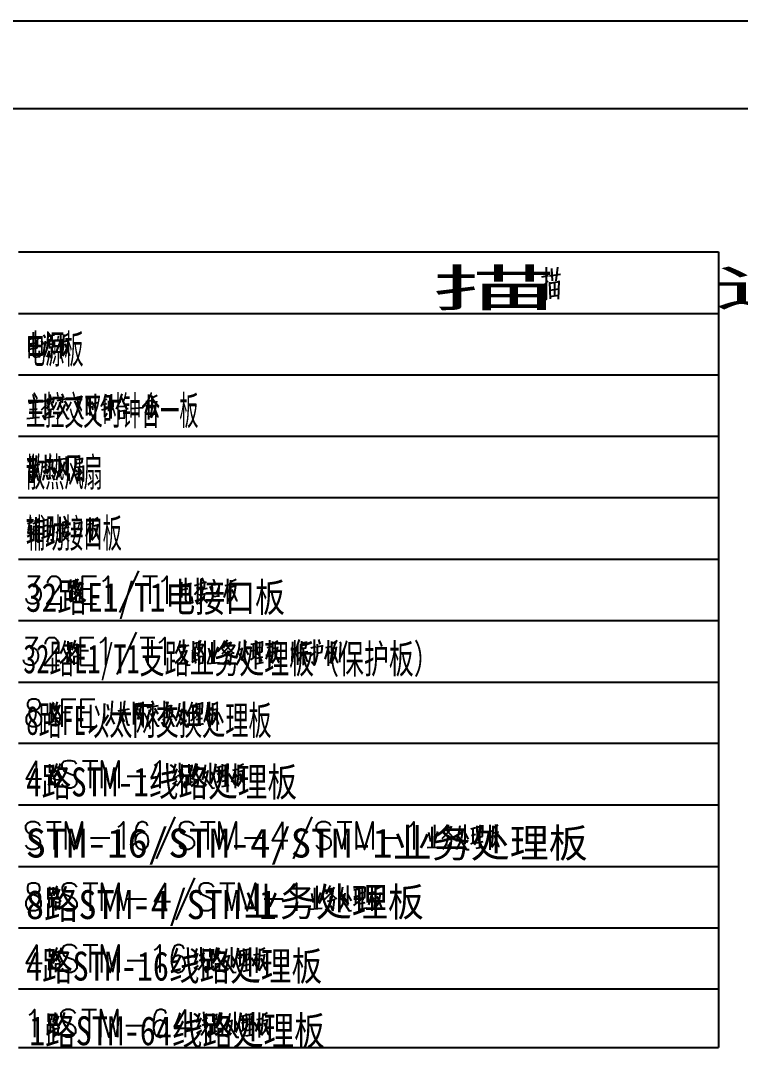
# Model space of a CAD drawing. Header units: metres. Extents: x 17 to 1264, y 17 to 859.
# Drawn here: x 661.3 to 893.6, y 521.6 to 858.8 of the extents above; entities that cross this region are included whole.
import ezdxf

# ---------------------------------------------------------------- set-up
doc = ezdxf.new("R2010")
doc.units = ezdxf.units.M
for name, color, linetype in [('LINES', 7, 'Continuous'), ('POLYLINES', 4, 'Continuous'), ('RECTS', 7, 'Continuous'), ('TEXTS', 3, 'Continuous')]:
    doc.layers.add(name, color=color, linetype=linetype)

msp = doc.modelspace()

# ---------------------------------------------------------------- linework, layer by layer
at = {"layer": 'LINES'}
for p, q in [((1179.138, 830.448), (87.762, 830.448)), ((1179.138, 830.448), (87.762, 830.448)), ((660.522, 784.224), (886.602, 784.224)), ((886.602, 784.224), (886.602, 764.352)), ((834.618, 779.328), (834.042, 774.864)), ((831.594, 776.448), (829.434, 776.016)), ((832.026, 776.448), (835.626, 777.024)), ((833.034, 774.864), (832.746, 778.896)), ((829.434, 772.848), (831.594, 774.864)), ((835.194, 774.576), (832.026, 774)), ((832.026, 774.432), (832.314, 769.104)), ((832.17, 771.84), (835.05, 772.272)), ((833.61, 774.144), (833.61, 770.112)), ((834.906, 768.96), (835.194, 774.864)), ((832.314, 769.824), (834.906, 770.256)), ((660.522, 764.352), (886.602, 764.352)), ((660.522, 764.352), (886.602, 764.352)), ((660.522, 764.352), (886.602, 764.352)), ((886.602, 764.352), (886.602, 744.48)), ((663.834, 756.864), (663.834, 751.968)), ((663.834, 756), (666.714, 756.432)), ((666.714, 756.72), (666.426, 753.12)), ((667.866, 755.568), (668.586, 754.416)), ((668.586, 757.44), (669.162, 756.432)), ((668.586, 750.816), (669.306, 755.424)), ((670.026, 757.008), (672.186, 757.44)), ((670.458, 756), (670.458, 752.976)), ((670.458, 755.424), (671.898, 755.712)), ((671.034, 756.864), (670.89, 755.568)), ((671.898, 755.856), (671.754, 753.552)), ((674.058, 755.568), (672.762, 751.968)), ((674.778, 755.856), (673.05, 755.568)), ((674.058, 758.016), (674.058, 749.808)), ((675.066, 756.864), (676.794, 757.872)), ((675.354, 755.28), (676.506, 755.568)), ((666.57, 753.12), (663.834, 752.688)), ((664.266, 754.56), (665.994, 754.848)), ((668.586, 750.816), (669.306, 754.992)), ((668.874, 750.24), (669.594, 752.4)), ((670.458, 752.256), (669.738, 750.24)), ((670.458, 754.416), (671.466, 754.56)), ((671.898, 753.552), (670.458, 753.264)), ((672.33, 751.104), (671.754, 752.256)), ((674.058, 754.704), (674.634, 753.696)), ((668.154, 751.824), (668.586, 751.104)), ((660.522, 744.48), (886.602, 744.48)), ((660.522, 744.48), (886.602, 744.48)), ((660.522, 744.48), (886.602, 744.48)), ((660.522, 744.48), (886.602, 744.48)), ((886.602, 744.48), (886.602, 704.88)), ((886.602, 744.48), (886.602, 724.752)), ((663.834, 735.408), (666.858, 735.84)), ((665.13, 738.288), (665.562, 736.56)), ((665.418, 730.512), (665.418, 735.552)), ((669.594, 736.272), (668.154, 735.84)), ((670.026, 736.848), (669.882, 734.976)), ((672.042, 736.848), (670.026, 736.272)), ((670.602, 738.144), (671.034, 736.848)), ((671.034, 735.552), (671.898, 733.68)), ((671.61, 735.408), (672.042, 736.992)), ((673.05, 736.272), (676.65, 736.992)), ((674.346, 736.128), (673.05, 733.104)), ((674.49, 738.432), (675.066, 737.136)), ((675.354, 736.128), (676.506, 734.256)), ((680.97, 737.568), (678.522, 736.992)), ((679.386, 736.704), (679.962, 735.408)), ((682.554, 737.28), (682.554, 731.376)), ((682.554, 736.704), (683.562, 736.848)), ((683.562, 737.136), (683.562, 731.376)), ((683.994, 735.12), (686.298, 735.552)), ((687.594, 734.976), (689.034, 735.264)), ((688.17, 736.416), (689.178, 736.704)), ((688.314, 735.12), (688.314, 730.8)), ((689.61, 736.128), (689.61, 732.816)), ((691.194, 735.984), (689.61, 735.552)), ((690.474, 738.288), (690.33, 730.368)), ((691.05, 733.392), (691.194, 736.272)), ((692.922, 735.408), (692.058, 733.392)), ((693.93, 738.432), (692.922, 735.408)), ((693.642, 737.424), (695.37, 733.68)), ((702.57, 735.696), (701.418, 732.096)), ((703.29, 736.128), (701.706, 735.84)), ((702.57, 738.144), (702.57, 730.08)), ((703.578, 737.136), (705.306, 738)), ((703.866, 735.552), (705.162, 735.84)), ((666.57, 733.392), (664.122, 733.248)), ((668.01, 733.248), (669.594, 734.832)), ((670.026, 733.248), (671.754, 733.536)), ((670.89, 730.8), (670.89, 733.392)), ((682.554, 734.688), (683.418, 734.832)), ((682.554, 731.952), (683.562, 732.096)), ((684.138, 734.544), (684.57, 733.248)), ((687.45, 733.248), (689.178, 733.68)), ((688.314, 730.8), (689.178, 732.096)), ((689.61, 733.104), (691.194, 733.392)), ((692.778, 734.256), (694.794, 734.4)), ((692.922, 733.248), (692.922, 730.08)), ((692.922, 732.816), (694.794, 732.96)), ((694.794, 733.248), (694.65, 730.656)), ((695.37, 733.68), (695.946, 733.68)), ((696.666, 733.68), (700.842, 733.968)), ((702.57, 734.832), (703.29, 733.824)), ((663.258, 730.368), (667.29, 730.8)), ((672.042, 731.088), (669.594, 730.656)), ((692.922, 730.512), (694.938, 730.656)), ((692.922, 730.656), (692.922, 730.512)), ((660.522, 724.752), (886.602, 724.752)), ((664.266, 718.272), (664.266, 715.248)), ((665.13, 718.416), (665.13, 715.248)), ((679.818, 718.56), (680.106, 717.696)), ((663.258, 715.104), (665.706, 715.392)), ((663.546, 716.544), (665.706, 716.832)), ((665.85, 715.392), (667.434, 715.68)), ((668.154, 714.384), (669.882, 715.536)), ((668.586, 716.256), (670.026, 716.544)), ((670.17, 716.256), (671.61, 716.688)), ((670.17, 715.104), (670.89, 713.952)), ((673.626, 717.264), (675.93, 717.552)), ((674.058, 715.968), (675.786, 712.08)), ((678.81, 717.12), (681.114, 717.552)), ((678.81, 715.824), (681.114, 716.256)), ((680.394, 714.816), (681.402, 714.96)), ((681.114, 717.696), (680.97, 716.256)), ((663.978, 714.816), (663.978, 710.352)), ((663.978, 714.384), (665.13, 714.528)), ((663.978, 713.232), (664.698, 713.376)), ((663.978, 712.224), (664.698, 712.368)), ((668.874, 712.224), (668.442, 710.352)), ((669.594, 712.368), (669.882, 710.784)), ((670.458, 712.368), (670.746, 710.784)), ((671.322, 712.224), (672.042, 710.496)), ((679.674, 712.8), (678.522, 711.792)), ((678.954, 713.808), (679.386, 713.088)), ((679.098, 714.672), (679.962, 714.816)), ((681.114, 713.232), (680.25, 712.08)), ((680.394, 714.096), (680.826, 713.376)), ((660.522, 704.88), (886.602, 704.88)), ((886.602, 704.88), (886.602, 685.008)), ((664.41, 698.4), (663.69, 694.368)), ((666.138, 698.544), (666.138, 691.056)), ((666.714, 698.112), (667.29, 697.104)), ((668.586, 698.112), (668.586, 692.064)), ((675.21, 698.832), (675.786, 697.392)), ((683.562, 698.4), (683.562, 690.336)), ((684.57, 697.392), (686.298, 698.4)), ((663.402, 696.528), (664.986, 696.96)), ((663.69, 694.368), (664.986, 694.944)), ((664.41, 695.952), (664.41, 690.48)), ((665.274, 696.528), (667.002, 696.96)), ((665.418, 695.808), (665.418, 690.768)), ((665.418, 695.52), (667.002, 695.808)), ((668.586, 697.536), (669.882, 697.824)), ((668.586, 695.664), (669.594, 695.952)), ((669.882, 697.968), (669.882, 692.64)), ((670.314, 695.52), (672.186, 695.952)), ((672.762, 693.504), (674.346, 695.232)), ((674.346, 696.528), (672.906, 696.096)), ((676.794, 695.376), (674.49, 694.8)), ((674.634, 696.816), (676.65, 697.392)), ((675.354, 694.944), (674.922, 692.496)), ((675.354, 695.52), (675.066, 696.528)), ((676.074, 697.248), (675.786, 695.232)), ((678.522, 696.96), (678.666, 692.064)), ((678.522, 696.528), (680.826, 696.816)), ((678.522, 696.528), (680.826, 696.816)), ((680.682, 693.072), (680.97, 697.104)), ((683.562, 695.952), (682.266, 692.352)), ((684.282, 696.384), (682.554, 696.096)), ((683.562, 695.232), (684.138, 694.08)), ((684.858, 695.808), (686.01, 696.096)), ((663.402, 692.352), (665.13, 693.36)), ((665.706, 694.224), (666.714, 694.368)), ((665.706, 693.072), (666.714, 693.36)), ((668.01, 691.776), (670.458, 692.784)), ((668.586, 693.936), (669.594, 694.224)), ((674.202, 693.36), (676.938, 693.936)), ((675.642, 692.064), (674.922, 692.496)), ((676.074, 693.648), (675.642, 691.92)), ((675.642, 692.064), (676.794, 690.768)), ((678.666, 692.784), (680.826, 693.072)), ((660.522, 685.008), (886.602, 685.008)), ((886.602, 685.008), (886.602, 665.136)), ((699.258, 681.264), (693.21, 667.728)), ((677.37, 678.384), (677.37, 675.504)), ((677.37, 677.664), (678.378, 677.952)), ((678.378, 678.24), (678.234, 676.368)), ((679.674, 678.672), (678.666, 675.504)), ((700.698, 679.536), (705.45, 679.536)), ((703.002, 679.536), (703.002, 670.608)), ((719.706, 678.96), (720.282, 677.664)), ((728.058, 678.672), (728.058, 670.608)), ((729.066, 677.664), (730.794, 678.528)), ((677.226, 671.76), (677.226, 674.784)), ((678.378, 676.368), (677.37, 676.224)), ((677.802, 676.368), (677.802, 672.192)), ((677.802, 674.496), (678.666, 674.64)), ((679.674, 675.504), (678.378, 673.488)), ((679.242, 677.088), (680.394, 677.376)), ((680.538, 677.664), (679.674, 675.504)), ((681.258, 675.36), (683.994, 675.36)), ((713.226, 677.52), (713.226, 672.624)), ((713.226, 676.656), (715.962, 677.088)), ((713.658, 675.216), (715.386, 675.504)), ((716.106, 677.376), (715.674, 673.776)), ((718.842, 676.8), (717.402, 676.368)), ((717.402, 673.632), (718.842, 675.36)), ((719.13, 677.088), (721.29, 677.664)), ((721.434, 675.504), (719.13, 675.072)), ((719.85, 675.648), (719.562, 676.8)), ((719.994, 675.216), (719.562, 672.624)), ((720.57, 677.376), (720.426, 675.36)), ((723.018, 677.232), (723.162, 672.336)), ((723.018, 676.656), (725.466, 676.944)), ((723.018, 676.656), (725.466, 676.944)), ((725.178, 673.2), (725.466, 677.376)), ((728.058, 676.224), (726.906, 672.624)), ((728.778, 676.656), (727.194, 676.368)), ((728.058, 675.36), (728.778, 674.352)), ((729.354, 676.08), (730.65, 676.368)), ((676.938, 671.616), (678.666, 672.624)), ((679.098, 673.632), (679.098, 670.752)), ((679.098, 673.344), (680.394, 673.488)), ((680.394, 671.328), (679.098, 671.184)), ((680.394, 673.632), (680.25, 671.328)), ((715.818, 673.776), (713.226, 673.488)), ((718.842, 673.488), (721.578, 674.064)), ((720.138, 672.192), (719.562, 672.624)), ((720.138, 672.192), (721.434, 670.896)), ((720.57, 673.92), (720.282, 672.192)), ((723.162, 672.912), (725.466, 673.2)), ((681.258, 670.608), (685.722, 670.608)), ((660.522, 665.136), (886.602, 665.136)), ((660.522, 665.136), (886.602, 665.136)), ((886.602, 665.136), (886.602, 645.264)), ((698.538, 661.392), (692.346, 647.712)), ((676.506, 658.512), (676.506, 655.632)), ((676.506, 657.792), (677.514, 657.936)), ((677.658, 658.224), (677.514, 656.496)), ((678.81, 658.8), (677.802, 655.632)), ((679.674, 657.648), (678.954, 655.632)), ((699.834, 659.664), (704.586, 659.664)), ((702.282, 659.664), (702.282, 650.736)), ((713.946, 655.2), (713.946, 659.088)), ((716.97, 658.512), (716.97, 655.632)), ((716.97, 657.792), (718.122, 657.936)), ((718.122, 658.224), (717.978, 656.496)), ((719.274, 658.8), (718.41, 655.632)), ((720.282, 657.648), (719.418, 655.632)), ((723.018, 658.224), (723.018, 651.456)), ((723.738, 651.6), (723.882, 658.8)), ((727.626, 657.792), (729.21, 658.08)), ((733.53, 658.944), (733.53, 652.464)), ((735.546, 657.504), (737.13, 657.792)), ((736.41, 653.04), (736.41, 657.648)), ((737.418, 658.512), (737.562, 654.048)), ((737.418, 657.936), (739.146, 658.224)), ((738.426, 658.08), (738.426, 651.6)), ((739.29, 658.512), (739.146, 655.056)), ((741.594, 658.8), (741.594, 650.592)), ((742.602, 657.648), (744.33, 658.656)), ((751.242, 659.088), (749.802, 654.768)), ((751.962, 658.512), (751.962, 655.776)), ((751.962, 657.936), (753.402, 658.224)), ((753.402, 658.368), (753.258, 656.352)), ((757.434, 659.088), (757.866, 657.504)), ((760.602, 658.8), (760.602, 650.592)), ((761.61, 657.648), (763.338, 658.656)), ((676.362, 651.888), (676.362, 654.912)), ((677.658, 656.496), (676.506, 656.352)), ((677.082, 656.352), (677.082, 652.32)), ((677.082, 654.624), (677.802, 654.768)), ((678.954, 655.632), (677.514, 653.616)), ((678.378, 657.216), (679.53, 657.504)), ((680.538, 655.488), (683.13, 655.488)), ((711.93, 656.496), (715.674, 657.216)), ((712.794, 654.912), (714.81, 655.344)), ((714.954, 655.632), (713.802, 652.896)), ((716.826, 651.888), (716.826, 654.912)), ((718.122, 656.496), (716.97, 656.352)), ((717.546, 656.352), (717.546, 652.32)), ((717.546, 654.624), (718.41, 654.768)), ((719.418, 655.632), (718.122, 653.616)), ((718.842, 657.216), (719.994, 657.504)), ((721.866, 656.352), (722.586, 653.472)), ((723.882, 653.472), (725.034, 656.64)), ((727.05, 653.904), (729.21, 654.336)), ((731.658, 655.776), (732.666, 656.064)), ((733.818, 655.92), (734.682, 654.048)), ((735.834, 655.344), (736.986, 655.632)), ((737.562, 654.768), (739.29, 655.056)), ((737.706, 656.496), (738.858, 656.64)), ((741.594, 656.352), (740.442, 652.752)), ((742.314, 656.64), (740.73, 656.352)), ((741.594, 655.488), (742.17, 654.48)), ((742.89, 656.208), (744.042, 656.352)), ((750.666, 657.36), (750.666, 650.88)), ((750.954, 652.032), (752.394, 654.768)), ((753.978, 655.056), (751.098, 654.624)), ((751.962, 656.208), (753.402, 656.352)), ((752.538, 656.208), (752.538, 650.736)), ((754.842, 653.616), (756.57, 655.2)), ((756.57, 656.64), (754.986, 656.208)), ((757.002, 657.504), (757.002, 653.76)), ((758.586, 656.928), (757.002, 656.64)), ((757.002, 654.624), (758.586, 654.912)), ((758.586, 657.216), (758.442, 654.912)), ((760.602, 656.352), (759.45, 652.752)), ((761.322, 656.64), (759.738, 656.352)), ((760.602, 655.488), (761.322, 654.48)), ((761.898, 656.208), (763.194, 656.352)), ((676.074, 651.744), (677.802, 652.752)), ((678.378, 653.76), (678.378, 650.88)), ((678.378, 653.472), (679.53, 653.616)), ((679.674, 651.456), (678.378, 651.312)), ((679.674, 653.76), (679.53, 651.456)), ((716.538, 651.744), (718.41, 652.752)), ((718.842, 653.76), (718.842, 650.88)), ((718.842, 653.472), (719.994, 653.616)), ((720.138, 651.456), (718.842, 651.312)), ((720.138, 653.76), (719.994, 651.456)), ((721.434, 651.312), (725.466, 651.6)), ((731.946, 652.608), (730.794, 650.736)), ((735.546, 652.464), (737.418, 653.76)), ((737.274, 651.168), (739.722, 651.744)), ((737.418, 653.04), (739.434, 653.472)), ((680.538, 650.736), (684.858, 650.736)), ((660.522, 645.264), (886.602, 645.264)), ((886.602, 645.264), (886.602, 625.536)), ((670.746, 638.64), (670.746, 635.76)), ((670.746, 637.92), (671.754, 638.208)), ((671.898, 638.496), (671.754, 636.624)), ((673.05, 638.928), (672.042, 635.76)), ((672.618, 637.344), (673.77, 637.632)), ((673.914, 637.92), (673.05, 635.76)), ((688.17, 638.352), (688.17, 632.448)), ((689.178, 638.208), (689.61, 636.192)), ((694.794, 639.216), (694.506, 636.192)), ((697.674, 638.928), (697.674, 631.584)), ((697.674, 638.208), (700.698, 638.64)), ((698.97, 637.344), (697.962, 633.456)), ((700.122, 637.632), (698.97, 633.168)), ((702.138, 637.056), (705.738, 637.776)), ((703.578, 639.216), (704.154, 637.92)), ((708.762, 638.928), (708.042, 635.76)), ((708.474, 637.488), (709.914, 637.776)), ((709.914, 637.92), (709.338, 636.048)), ((714.09, 639.072), (714.09, 632.736)), ((716.25, 637.632), (717.69, 637.92)), ((716.97, 633.168), (716.97, 637.776)), ((717.978, 638.64), (718.122, 634.176)), ((718.122, 638.208), (719.706, 638.496)), ((718.986, 638.208), (718.986, 631.728)), ((719.85, 638.784), (719.706, 635.184)), ((722.154, 638.928), (722.154, 630.864)), ((723.162, 637.92), (724.89, 638.784)), ((670.602, 632.016), (670.602, 635.04)), ((671.898, 636.624), (670.746, 636.48)), ((671.178, 636.624), (671.178, 632.448)), ((671.178, 634.752), (672.042, 634.896)), ((673.05, 635.76), (671.754, 633.744)), ((672.474, 634.032), (672.474, 631.008)), ((673.914, 634.032), (673.77, 631.584)), ((674.634, 635.616), (677.37, 635.616)), ((680.826, 635.616), (683.562, 635.616)), ((688.026, 632.16), (689.61, 634.752)), ((692.778, 636.048), (696.378, 636.624)), ((694.794, 632.448), (694.074, 634.032)), ((694.65, 636.336), (695.802, 631.44)), ((698.25, 636.768), (699.114, 634.464)), ((699.402, 636.768), (700.266, 633.888)), ((703.434, 636.912), (702.138, 633.888)), ((704.442, 636.912), (705.594, 635.04)), ((706.602, 636.624), (708.042, 636.912)), ((708.042, 635.472), (706.602, 633.744)), ((710.778, 634.176), (707.898, 633.744)), ((710.202, 636.192), (708.474, 635.904)), ((708.474, 636.048), (708.474, 633.888)), ((710.202, 636.48), (710.058, 634.176)), ((712.218, 635.904), (713.226, 636.192)), ((714.378, 636.048), (715.242, 634.176)), ((716.25, 632.736), (717.978, 634.032)), ((716.394, 635.472), (717.546, 635.76)), ((718.122, 634.896), (719.85, 635.184)), ((718.41, 636.624), (719.418, 636.912)), ((722.154, 636.48), (721.002, 632.88)), ((722.874, 636.912), (721.29, 636.624)), ((722.154, 635.616), (722.874, 634.608)), ((723.45, 636.336), (724.746, 636.624)), ((670.314, 631.872), (672.042, 632.88)), ((672.474, 633.6), (673.77, 633.744)), ((673.914, 631.584), (672.474, 631.44)), ((680.826, 630.864), (685.146, 630.864)), ((695.802, 631.44), (696.378, 631.44)), ((712.506, 632.736), (711.498, 630.864)), ((717.834, 631.296), (720.282, 631.872)), ((717.978, 633.168), (719.994, 633.6)), ((660.522, 625.536), (886.602, 625.536)), ((660.522, 625.536), (886.602, 625.536)), ((886.602, 625.536), (886.602, 605.664)), ((666.282, 619.92), (666.282, 610.992)), ((670.602, 618.768), (670.602, 616.032)), ((670.602, 618.192), (671.61, 618.336)), ((671.754, 618.624), (671.61, 616.752)), ((672.906, 619.056), (671.898, 615.888)), ((672.474, 617.616), (673.626, 617.904)), ((673.77, 618.048), (672.906, 615.888)), ((681.258, 619.92), (686.154, 619.92)), ((683.706, 619.92), (683.706, 610.992)), ((711.21, 618.912), (710.346, 616.032)), ((711.642, 617.328), (710.49, 614.16)), ((712.074, 616.464), (713.658, 617.328)), ((713.226, 618.768), (713.658, 618.192)), ((715.53, 618.768), (715.53, 616.032)), ((715.53, 618.192), (716.538, 618.336)), ((716.538, 618.624), (716.394, 616.752)), ((717.834, 619.056), (716.826, 615.888)), ((717.402, 617.616), (718.554, 617.904)), ((718.698, 618.048), (717.834, 615.888)), ((722.442, 619.2), (722.442, 612.864)), ((724.602, 617.76), (726.042, 618.192)), ((725.322, 613.44), (725.322, 617.904)), ((726.33, 618.768), (726.474, 614.448)), ((726.474, 618.336), (728.058, 618.624)), ((727.338, 618.336), (727.338, 611.856)), ((728.202, 618.912), (728.058, 615.312)), ((730.506, 619.056), (730.506, 610.992)), ((731.514, 618.048), (733.242, 618.912)), ((670.458, 612.144), (670.458, 615.312)), ((671.754, 616.752), (670.602, 616.608)), ((671.034, 616.752), (671.034, 612.576)), ((671.034, 614.88), (671.898, 615.024)), ((672.906, 616.032), (671.61, 613.872)), ((672.33, 614.16), (672.33, 611.136)), ((672.33, 613.728), (673.626, 613.872)), ((673.77, 614.16), (673.482, 611.856)), ((695.658, 614.88), (701.706, 614.88)), ((710.202, 616.032), (711.354, 616.608)), ((711.786, 614.736), (710.346, 614.016)), ((711.93, 615.024), (713.802, 615.744)), ((715.386, 612.144), (715.386, 615.312)), ((716.538, 616.752), (715.53, 616.608)), ((715.962, 616.752), (715.962, 612.576)), ((715.962, 614.88), (716.826, 615.024)), ((717.834, 616.032), (716.538, 613.872)), ((717.258, 614.16), (717.258, 611.136)), ((717.258, 613.728), (718.554, 613.872)), ((718.554, 614.16), (718.41, 611.856)), ((720.57, 616.032), (721.722, 616.32)), ((722.73, 616.32), (723.594, 614.448)), ((724.602, 612.864), (726.33, 614.16)), ((724.746, 615.6), (725.898, 616.032)), ((726.33, 613.296), (728.346, 613.728)), ((726.474, 615.024), (728.202, 615.312)), ((726.762, 616.752), (727.77, 617.04)), ((730.506, 616.608), (729.354, 613.008)), ((731.226, 617.04), (729.642, 616.752)), ((730.506, 615.744), (731.226, 614.736)), ((731.802, 616.464), (733.098, 616.752)), ((670.17, 612), (671.898, 613.152)), ((673.77, 611.856), (672.33, 611.568)), ((710.346, 612.288), (711.786, 613.44)), ((715.098, 612), (716.826, 613.152)), ((718.554, 611.856), (717.258, 611.568)), ((720.858, 612.864), (719.85, 610.992)), ((726.186, 611.568), (728.634, 612)), ((660.522, 605.664), (886.602, 605.664)), ((886.602, 605.664), (886.602, 585.792)), ((711.066, 601.776), (705.018, 588.24)), ((755.274, 601.776), (749.226, 588.24)), ((669.594, 600.192), (674.346, 600.192)), ((672.042, 600.192), (672.042, 591.264)), ((719.274, 600.192), (724.026, 600.192)), ((721.722, 600.192), (721.722, 591.264)), ((745.77, 600.192), (745.77, 591.264)), ((763.482, 600.192), (768.234, 600.192)), ((765.93, 600.192), (765.93, 591.264)), ((793.002, 596.88), (793.578, 593.856)), ((794.01, 598.608), (794.01, 591.984)), ((794.874, 591.984), (795.018, 599.184)), ((795.018, 593.856), (796.026, 597.024)), ((798.618, 598.32), (800.202, 598.608)), ((804.666, 599.328), (804.666, 592.992)), ((806.682, 597.888), (808.266, 598.32)), ((807.402, 593.568), (807.402, 598.032)), ((808.554, 598.896), (808.698, 594.576)), ((808.554, 598.464), (810.282, 598.752)), ((808.842, 597.024), (809.994, 597.168)), ((809.418, 598.608), (809.418, 591.984)), ((810.426, 599.04), (810.282, 595.44)), ((813.45, 597.168), (811.722, 596.88)), ((812.73, 599.184), (812.73, 591.12)), ((813.738, 598.176), (815.466, 599.184)), ((814.026, 596.592), (815.178, 596.88)), ((683.85, 595.008), (690.042, 595.008)), ((733.53, 595.008), (739.722, 595.008)), ((777.738, 595.008), (783.93, 595.008)), ((798.186, 594.432), (800.202, 594.72)), ((802.65, 596.304), (803.802, 596.448)), ((804.81, 596.448), (805.818, 594.576)), ((806.682, 592.992), (808.554, 594.288)), ((806.826, 595.728), (808.122, 596.16)), ((808.554, 593.424), (810.57, 593.856)), ((808.698, 595.152), (810.426, 595.44)), ((812.73, 596.736), (811.434, 593.136)), ((812.73, 596.016), (813.306, 594.864)), ((792.57, 591.84), (796.458, 591.984)), ((802.938, 593.136), (801.93, 591.264)), ((808.41, 591.696), (810.858, 592.128)), ((660.522, 585.792), (886.602, 585.792)), ((660.522, 585.792), (886.602, 585.792)), ((886.602, 585.792), (886.602, 565.92)), ((681.402, 580.32), (686.154, 580.32)), ((683.706, 580.32), (683.706, 571.392)), ((707.898, 580.32), (707.898, 571.392)), ((717.402, 582.048), (711.354, 568.512)), ((725.61, 580.32), (730.362, 580.32)), ((727.914, 580.32), (727.914, 571.392)), ((670.602, 579.168), (670.602, 576.288)), ((670.602, 578.448), (671.61, 578.736)), ((671.754, 577.152), (670.602, 577.008)), ((671.178, 577.152), (671.178, 572.976)), ((671.754, 579.024), (671.61, 577.152)), ((672.906, 579.456), (671.898, 576.288)), ((672.474, 577.872), (673.626, 578.16)), ((673.77, 578.448), (673.05, 576.288)), ((755.13, 577.152), (755.706, 574.128)), ((756.138, 578.88), (756.138, 572.112)), ((757.002, 572.256), (757.002, 579.456)), ((757.002, 574.128), (758.154, 577.296)), ((760.746, 578.448), (762.33, 578.736)), ((764.778, 576.432), (765.93, 576.72)), ((766.794, 579.6), (766.794, 573.12)), ((768.81, 578.16), (770.25, 578.448)), ((769.53, 573.696), (769.53, 578.304)), ((770.538, 579.168), (770.826, 574.704)), ((770.682, 578.736), (772.41, 579.024)), ((770.97, 577.152), (772.122, 577.44)), ((771.546, 578.736), (771.546, 572.256)), ((772.41, 579.168), (772.266, 575.712)), ((774.714, 577.008), (773.562, 573.408)), ((775.578, 577.44), (773.85, 577.152)), ((774.714, 579.456), (774.714, 571.392)), ((775.866, 578.448), (777.594, 579.312)), ((776.154, 576.864), (777.306, 577.152)), ((670.17, 572.4), (671.898, 573.408)), ((670.458, 572.544), (670.458, 575.568)), ((671.178, 575.28), (671.898, 575.424)), ((673.05, 576.288), (671.61, 574.272)), ((672.474, 574.56), (672.474, 571.536)), ((672.474, 574.128), (673.626, 574.272)), ((673.77, 574.56), (673.626, 572.112)), ((695.658, 575.28), (701.85, 575.28)), ((739.866, 575.28), (746.058, 575.28)), ((760.314, 574.56), (762.33, 574.992)), ((765.066, 573.264), (764.058, 571.392)), ((766.938, 576.576), (767.946, 574.704)), ((768.81, 573.12), (770.538, 574.56)), ((768.954, 576), (770.25, 576.288)), ((770.538, 573.696), (772.554, 574.128)), ((770.826, 575.424), (772.554, 575.712)), ((774.714, 576.144), (775.434, 575.136)), ((673.77, 572.112), (672.474, 571.968)), ((754.554, 571.968), (758.586, 572.256)), ((770.394, 571.824), (772.986, 572.4)), ((660.522, 565.92), (886.602, 565.92)), ((886.602, 565.92), (886.602, 546.192)), ((666.426, 560.448), (666.426, 551.52)), ((681.402, 560.448), (686.154, 560.448)), ((683.706, 560.448), (683.706, 551.52)), ((670.602, 559.296), (670.602, 556.416)), ((670.602, 558.576), (671.61, 558.72)), ((671.754, 557.28), (670.602, 557.136)), ((671.178, 557.136), (671.178, 553.104)), ((671.754, 559.008), (671.61, 557.28)), ((673.05, 556.416), (671.61, 554.4)), ((672.906, 559.584), (671.898, 556.416)), ((672.474, 558), (673.626, 558.288)), ((673.77, 558.576), (673.05, 556.416)), ((717.114, 556.416), (718.122, 556.992)), ((718.122, 559.296), (717.258, 556.56)), ((718.41, 557.712), (717.402, 554.544)), ((718.842, 556.992), (720.57, 557.856)), ((719.994, 559.296), (720.57, 558.576)), ((722.298, 559.296), (722.298, 556.416)), ((722.298, 558.576), (723.306, 558.72)), ((723.45, 557.28), (722.298, 557.136)), ((722.874, 557.136), (722.874, 553.104)), ((723.45, 559.008), (723.306, 557.28)), ((724.746, 556.416), (723.306, 554.4)), ((724.602, 559.584), (723.738, 556.416)), ((724.17, 558), (725.322, 558.288)), ((725.466, 558.576), (724.746, 556.416)), ((727.338, 556.56), (728.49, 556.848)), ((729.354, 559.728), (729.354, 553.248)), ((729.498, 556.704), (730.506, 554.832)), ((731.37, 558.288), (732.954, 558.576)), ((731.514, 556.128), (732.81, 556.416)), ((732.09, 553.824), (732.09, 558.432)), ((733.242, 559.296), (733.386, 554.832)), ((733.242, 558.72), (734.97, 559.008)), ((733.53, 557.28), (734.682, 557.424)), ((734.106, 558.864), (734.106, 552.384)), ((735.114, 559.296), (734.97, 555.84)), ((737.418, 557.136), (736.122, 553.536)), ((738.138, 557.424), (736.41, 557.136)), ((737.418, 559.584), (737.418, 551.376)), ((738.426, 558.576), (740.154, 559.44)), ((738.714, 556.992), (739.866, 557.136)), ((670.17, 552.528), (671.898, 553.536)), ((670.458, 552.672), (670.458, 555.696)), ((671.178, 555.408), (671.898, 555.552)), ((672.474, 554.544), (672.474, 551.664)), ((672.474, 554.256), (673.626, 554.4)), ((673.77, 554.544), (673.626, 552.24)), ((695.658, 555.408), (701.85, 555.408)), ((718.554, 555.12), (717.258, 554.544)), ((717.258, 552.816), (718.698, 553.824)), ((718.842, 555.408), (720.714, 556.272)), ((721.866, 552.528), (723.738, 553.536)), ((722.154, 552.672), (722.154, 555.696)), ((722.874, 555.408), (723.738, 555.552)), ((724.17, 554.544), (724.17, 551.664)), ((724.17, 554.256), (725.322, 554.4)), ((725.466, 554.544), (725.322, 552.24)), ((727.626, 553.392), (726.618, 551.52)), ((731.37, 553.248), (733.242, 554.544)), ((733.242, 553.824), (735.258, 554.256)), ((733.386, 555.552), (735.114, 555.84)), ((737.418, 556.272), (737.994, 555.264)), ((673.77, 552.24), (672.474, 552.096)), ((725.466, 552.24), (724.17, 552.096)), ((733.098, 551.952), (735.546, 552.528)), ((660.522, 546.192), (886.602, 546.192)), ((886.602, 546.192), (886.602, 527.328)), ((680.97, 539.568), (685.722, 539.568)), ((683.418, 539.568), (683.418, 530.64)), ((714.378, 539.568), (714.378, 530.64)), ((670.17, 538.272), (670.17, 535.536)), ((670.17, 537.696), (671.322, 537.84)), ((671.322, 536.4), (670.17, 536.256)), ((670.746, 536.256), (670.746, 532.224)), ((671.322, 538.128), (671.178, 536.4)), ((672.474, 538.56), (671.61, 535.392)), ((672.042, 537.12), (673.338, 537.408)), ((673.482, 537.552), (672.618, 535.392)), ((718.986, 538.416), (718.122, 535.68)), ((719.418, 536.832), (718.266, 533.664)), ((719.85, 535.968), (721.578, 536.976)), ((721.002, 538.272), (721.578, 537.696)), ((723.306, 538.272), (723.306, 535.536)), ((723.306, 537.696), (724.314, 537.84)), ((724.458, 536.4), (723.306, 536.256)), ((723.882, 536.256), (723.882, 532.224)), ((724.458, 538.128), (724.314, 536.4)), ((725.61, 538.56), (724.602, 535.392)), ((725.178, 537.12), (726.33, 537.408)), ((726.474, 537.552), (725.61, 535.392)), ((730.362, 538.848), (730.362, 532.368)), ((732.378, 537.264), (733.818, 537.696)), ((733.098, 532.944), (733.098, 537.552)), ((734.106, 538.272), (734.25, 533.952)), ((734.25, 537.84), (735.978, 538.128)), ((734.538, 536.4), (735.69, 536.544)), ((735.114, 537.984), (735.114, 531.504)), ((735.978, 538.416), (735.834, 534.816)), ((738.282, 536.256), (737.13, 532.512)), ((739.002, 536.544), (737.418, 536.256)), ((738.282, 538.56), (738.282, 530.496)), ((739.434, 537.552), (741.018, 538.56)), ((739.722, 535.968), (740.874, 536.256)), ((670.026, 531.648), (670.026, 534.816)), ((670.746, 534.384), (671.61, 534.672)), ((672.618, 535.536), (671.322, 533.52)), ((672.042, 533.664), (672.042, 530.64)), ((672.042, 533.232), (673.338, 533.52)), ((673.338, 533.664), (673.194, 531.36)), ((695.226, 534.384), (701.418, 534.384)), ((717.978, 535.536), (719.13, 536.112)), ((719.562, 534.24), (718.122, 533.52)), ((718.122, 531.936), (719.706, 532.944)), ((719.85, 534.528), (721.722, 535.392)), ((723.162, 531.648), (723.162, 534.816)), ((723.882, 534.384), (724.602, 534.672)), ((725.61, 535.536), (724.314, 533.52)), ((725.034, 533.664), (725.034, 530.64)), ((725.034, 533.232), (726.33, 533.52)), ((726.474, 533.664), (726.33, 531.36)), ((728.346, 535.68), (729.498, 535.968)), ((730.506, 535.824), (731.514, 533.952)), ((732.378, 532.368), (734.106, 533.664)), ((732.522, 535.104), (733.818, 535.536)), ((734.106, 532.8), (736.122, 533.232)), ((734.25, 534.672), (736.122, 534.816)), ((738.282, 535.392), (739.002, 534.384)), ((669.738, 531.504), (671.61, 532.656)), ((673.338, 531.36), (672.042, 531.216)), ((722.874, 531.504), (724.602, 532.656)), ((726.474, 531.36), (725.034, 531.216)), ((728.634, 532.512), (727.626, 530.64)), ((733.962, 531.072), (736.41, 531.504)), ((660.522, 527.328), (886.602, 527.328))]:
    msp.add_line(p, q, dxfattribs=at)
at = {"layer": 'POLYLINES'}
for points in [[(831.018, 779.328), (831.018, 768.816), (830.01, 770.256)], [(665.274, 758.304), (665.274, 751.104), (665.274, 750.816), (665.418, 750.528), (665.85, 750.24), (667.434, 750.384), (667.29, 752.256)], [(670.026, 757.872), (669.882, 754.704), (669.594, 752.4)], [(675.066, 757.584), (674.922, 753.552), (674.49, 750.672)], [(676.65, 755.856), (676.074, 752.976), (675.642, 751.968), (674.778, 750.528)], [(671.178, 753.264), (671.178, 749.952), (670.602, 750.816)], [(675.498, 754.56), (676.938, 750.96), (677.226, 750.96)], [(669.162, 738.432), (669.162, 730.08), (668.442, 731.376)], [(669.738, 733.536), (670.458, 734.976), (670.602, 735.552)], [(680.97, 737.712), (679.674, 733.536), (678.954, 731.376), (678.09, 730.368)], [(678.666, 736.128), (680.97, 730.512), (681.546, 730.512)], [(685.29, 738.432), (685.29, 730.08), (684.426, 731.52)], [(688.602, 738.288), (688.17, 736.416), (687.162, 734.256)], [(703.578, 737.712), (703.578, 733.68), (703.146, 730.8)], [(705.162, 735.984), (704.586, 733.248), (704.154, 732.096), (703.29, 730.656)], [(675.498, 734.976), (674.778, 732.96), (672.906, 730.08)], [(674.058, 734.4), (676.218, 730.368), (676.938, 730.368)], [(704.01, 734.832), (705.45, 731.088), (705.738, 731.088)], [(666.282, 718.416), (666.138, 716.544), (665.706, 714.384), (665.274, 713.088)], [(669.306, 718.704), (669.306, 713.232), (669.162, 712.656), (668.586, 713.664)], [(670.746, 718.704), (670.602, 715.536), (670.314, 713.952), (669.738, 712.512)], [(673.626, 718.272), (673.626, 713.808), (673.338, 712.656), (672.762, 710.496)], [(666.714, 715.536), (666.426, 713.232), (665.85, 711.504), (665.13, 710.352)], [(671.61, 716.832), (671.466, 715.536), (671.466, 713.952)], [(673.482, 711.504), (674.922, 714.24), (675.498, 716.544)], [(675.93, 718.128), (675.93, 713.664), (676.218, 712.08), (676.938, 710.352), (676.938, 712.656)], [(678.81, 717.84), (678.81, 715.536), (678.522, 713.232), (677.658, 710.784)], [(679.962, 714.96), (679.962, 710.352), (679.242, 711.504)], [(681.402, 715.248), (681.402, 710.208), (680.682, 711.36)], [(665.13, 714.672), (665.13, 710.208), (664.41, 711.072)], [(665.706, 714.384), (666.858, 710.496), (667.578, 710.496)], [(671.466, 713.952), (672.042, 712.656), (672.042, 714.24)], [(671.034, 698.688), (670.89, 695.664), (670.602, 692.928), (669.738, 690.48)], [(673.914, 698.688), (673.914, 690.48), (673.194, 691.632)], [(684.57, 698.112), (684.426, 694.08), (683.994, 691.2)], [(667.002, 695.952), (666.858, 690.48), (666.57, 691.344)], [(671.034, 691.488), (671.61, 690.624), (672.186, 696.096)], [(686.154, 696.24), (685.578, 693.504), (685.146, 692.352), (684.282, 691.056)], [(685.002, 695.088), (686.442, 691.488), (686.73, 691.488)], [(674.202, 690.48), (675.21, 691.344), (675.642, 691.92)], [(663.546, 679.536), (667.29, 679.536), (665.274, 676.224), (666.282, 676.224), (667.002, 675.792), (667.29, 675.36), (667.722, 674.064), (667.722, 673.2), (667.29, 671.904), (666.714, 671.04), (665.562, 670.608), (664.554, 670.608), (663.546, 671.04), (663.258, 671.472), (662.97, 672.336)], [(670.026, 677.376), (670.026, 677.808), (670.458, 678.672), (670.746, 679.104), (671.466, 679.536), (672.762, 679.536), (673.482, 679.104), (673.77, 678.672), (674.058, 677.808), (674.058, 676.944), (673.77, 676.224), (673.05, 674.928), (669.738, 670.608), (674.49, 670.608)], [(681.258, 670.608), (681.258, 679.536), (685.722, 679.536)], [(687.738, 677.808), (688.458, 678.24), (689.466, 679.536), (689.466, 670.608)], [(706.746, 677.808), (707.466, 678.24), (708.474, 679.536), (708.474, 670.608)], [(714.522, 678.96), (714.522, 671.904), (714.666, 671.472), (714.81, 671.184), (715.098, 670.896), (716.826, 671.04), (716.538, 672.912)], [(718.41, 678.96), (718.41, 670.608), (717.834, 671.904)], [(729.066, 678.24), (729.066, 674.208), (728.634, 671.328)], [(679.098, 676.656), (680.538, 673.92), (681.114, 673.92)], [(730.65, 676.512), (730.218, 673.632), (729.642, 672.624), (728.778, 671.184)], [(729.498, 675.216), (730.938, 671.616), (731.226, 671.616)], [(718.842, 670.608), (719.706, 671.616), (720.282, 672.192)], [(662.826, 659.664), (666.57, 659.664), (664.554, 656.208), (665.562, 656.208), (666.138, 655.776), (666.57, 655.488), (666.858, 654.192), (666.858, 653.328), (666.57, 652.032), (665.85, 651.168), (664.842, 650.736), (663.834, 650.736), (662.826, 651.168), (662.394, 651.6), (662.106, 652.464)], [(669.306, 657.504), (669.306, 657.936), (669.594, 658.8), (669.882, 659.232), (670.602, 659.664), (672.042, 659.664), (672.618, 659.232), (673.05, 658.8), (673.338, 657.936), (673.338, 657.072), (673.05, 656.208), (672.33, 655.056), (668.874, 650.736), (673.626, 650.736)], [(680.538, 650.736), (680.538, 659.664), (684.858, 659.664)], [(686.874, 657.936), (687.594, 658.368), (688.602, 659.664), (688.602, 650.736)], [(706.026, 657.936), (706.602, 658.368), (707.754, 659.664), (707.754, 650.736)], [(729.21, 658.224), (728.202, 656.352), (726.186, 654.336)], [(727.914, 658.944), (727.338, 657.648), (726.618, 656.208)], [(731.946, 658.368), (731.658, 655.92), (730.794, 653.472)], [(742.602, 658.368), (742.602, 654.336), (742.026, 651.456)], [(749.009, 658.276), (748.792, 652.119), (749.083, 651.765)], [(755.994, 659.088), (755.994, 650.736), (755.13, 651.888)], [(761.61, 658.368), (761.61, 654.336), (761.178, 651.456)], [(764.338, 651.765), (764.695, 657.911), (764.412, 658.276)], [(678.378, 656.784), (679.818, 654.048), (680.25, 654.048)], [(712.938, 654.192), (715.098, 650.736), (715.962, 650.88)], [(718.842, 656.784), (720.282, 654.048), (720.714, 654.048)], [(728.202, 655.344), (727.77, 653.184), (727.482, 652.032), (726.474, 650.88)], [(727.626, 657.072), (729.786, 654.768), (730.218, 654.768)], [(729.21, 654.624), (728.778, 650.88), (728.202, 652.464)], [(731.514, 654.768), (734.25, 650.736), (734.97, 650.88)], [(732.81, 656.352), (732.378, 654.336), (731.946, 652.608)], [(744.186, 656.64), (743.61, 653.76), (743.178, 652.752), (742.314, 651.312)], [(743.034, 655.344), (744.474, 651.744), (744.762, 651.744)], [(752.826, 654.768), (753.69, 652.176), (754.122, 652.176)], [(763.194, 656.64), (762.762, 653.76), (762.186, 652.752), (761.322, 651.312)], [(762.042, 655.344), (763.482, 651.744), (763.77, 651.744)], [(713.802, 652.896), (713.082, 651.888), (711.786, 650.736)], [(756.138, 650.736), (756.714, 652.176), (757.002, 653.76)], [(664.842, 639.792), (663.834, 639.36), (663.402, 638.496), (663.402, 637.632), (663.834, 636.912), (664.41, 636.48), (665.85, 636.048), (666.858, 635.616), (667.578, 634.752), (667.866, 633.888), (667.866, 632.592), (667.578, 631.728), (667.146, 631.296), (666.138, 630.864), (664.842, 630.864), (663.834, 631.296), (663.402, 631.728), (663.114, 632.592), (663.114, 633.888), (663.402, 634.752), (664.122, 635.616), (665.13, 636.048), (666.57, 636.48), (667.146, 636.912), (667.578, 637.632), (667.578, 638.496), (667.146, 639.36), (666.138, 639.792), (664.842, 639.792)], [(674.634, 630.864), (674.634, 639.792), (679.098, 639.792)], [(680.826, 630.864), (680.826, 639.792), (685.146, 639.792)], [(690.762, 639.216), (690.618, 636.192), (690.33, 634.032), (691.482, 631.728)], [(700.698, 638.928), (700.698, 631.152), (700.122, 632.304)], [(707.61, 639.216), (707.61, 631.008), (706.89, 632.304)], [(712.506, 638.496), (712.218, 636.048), (711.498, 633.6)], [(723.162, 638.496), (723.162, 634.464), (722.73, 631.584)], [(672.474, 636.912), (674.058, 634.176), (674.49, 634.176)], [(690.33, 634.032), (689.754, 632.736), (688.746, 631.152)], [(694.506, 636.192), (693.786, 633.312), (692.49, 631.008)], [(704.586, 635.76), (703.866, 633.744), (701.994, 630.864)], [(703.146, 635.184), (705.306, 631.152), (706.026, 631.152)], [(709.338, 636.048), (709.194, 634.032), (708.474, 632.16), (707.754, 631.008)], [(709.194, 634.032), (710.49, 631.152), (710.922, 631.152)], [(712.074, 635.04), (714.81, 630.864), (715.53, 631.008)], [(713.37, 636.624), (712.938, 634.464), (712.506, 632.736)], [(724.746, 636.768), (724.17, 634.032), (723.738, 632.88), (722.874, 631.44)], [(723.594, 635.616), (725.034, 631.872), (725.322, 631.872)], [(666.282, 619.92), (662.97, 614.016), (668.01, 614.016)], [(679.242, 618.768), (678.666, 619.632), (677.514, 619.92), (676.218, 619.92), (675.21, 619.632), (674.49, 618.768), (674.49, 617.904), (674.922, 617.04), (675.21, 616.608), (675.93, 616.176), (677.946, 615.312), (678.666, 614.88), (678.954, 614.448), (679.242, 613.584), (679.242, 612.288), (678.666, 611.424), (677.514, 610.992), (676.218, 610.992), (675.21, 611.424), (674.49, 612.288)], [(687.45, 610.992), (687.45, 619.92), (690.186, 610.992), (692.922, 619.92), (692.922, 610.992)], [(704.442, 618.336), (705.162, 618.768), (706.17, 619.92), (706.17, 610.992)], [(712.506, 619.2), (712.65, 615.024), (713.226, 613.008)], [(720.858, 618.624), (720.57, 616.32), (719.85, 613.728)], [(731.514, 618.624), (731.514, 614.736), (731.082, 611.856)], [(672.33, 617.04), (673.914, 614.304), (674.346, 614.304)], [(713.802, 615.024), (713.082, 613.584), (711.642, 611.712)], [(717.258, 617.04), (718.698, 614.304), (719.13, 614.304)], [(720.426, 615.168), (723.162, 610.992), (723.882, 611.136)], [(721.722, 616.752), (721.29, 614.592), (720.858, 612.864)], [(733.098, 616.896), (732.522, 614.16), (732.09, 613.008), (731.226, 611.568)], [(731.946, 615.744), (733.386, 612.144), (733.674, 612.144)], [(713.226, 613.008), (714.234, 611.28), (714.234, 613.152)], [(667.578, 598.896), (666.858, 599.76), (665.85, 600.192), (664.554, 600.192), (663.546, 599.76), (662.826, 598.896), (662.826, 598.032), (663.114, 597.168), (663.546, 596.736), (664.122, 596.304), (666.138, 595.44), (666.858, 595.008), (667.29, 594.576), (667.578, 593.712), (667.578, 592.56), (666.858, 591.696), (665.85, 591.264), (664.554, 591.264), (663.546, 591.696), (662.826, 592.56)], [(675.786, 591.264), (675.786, 600.192), (678.522, 591.264), (681.114, 600.192), (681.114, 591.264)], [(692.778, 598.464), (693.354, 598.896), (694.506, 600.192), (694.506, 591.264)], [(702.282, 598.896), (701.85, 599.76), (700.842, 600.192), (700.266, 600.192), (699.258, 599.76), (698.538, 598.464), (698.25, 596.304), (698.25, 594.144), (698.538, 592.56), (699.258, 591.696), (700.266, 591.264), (700.554, 591.264), (701.562, 591.696), (702.282, 592.56), (702.57, 593.712), (702.57, 594.144), (702.282, 595.44), (701.562, 596.304), (700.554, 596.736), (700.266, 596.736), (699.258, 596.304), (698.538, 595.44), (698.25, 594.144)], [(717.258, 598.896), (716.538, 599.76), (715.53, 600.192), (714.234, 600.192), (713.082, 599.76), (712.506, 598.896), (712.506, 598.032), (712.794, 597.168), (713.082, 596.736), (713.802, 596.304), (715.818, 595.44), (716.538, 595.008), (716.826, 594.576), (717.258, 593.712), (717.258, 592.56), (716.538, 591.696), (715.53, 591.264), (714.234, 591.264), (713.082, 591.696), (712.506, 592.56)], [(725.322, 591.264), (725.322, 600.192), (728.058, 591.264), (730.794, 600.192), (730.794, 591.264)], [(745.77, 600.192), (742.458, 594.144), (747.498, 594.144)], [(761.466, 598.896), (760.746, 599.76), (759.738, 600.192), (758.442, 600.192), (757.434, 599.76), (756.714, 598.896), (756.714, 598.032), (757.002, 597.168), (757.434, 596.736), (758.01, 596.304), (760.026, 595.44), (760.746, 595.008), (761.178, 594.576), (761.466, 593.712), (761.466, 592.56), (760.746, 591.696), (759.738, 591.264), (758.442, 591.264), (757.434, 591.696), (756.714, 592.56)], [(769.674, 591.264), (769.674, 600.192), (772.266, 591.264), (775.002, 600.192), (775.002, 591.264)], [(786.666, 598.464), (787.242, 598.896), (788.25, 600.192), (788.25, 591.264)], [(800.346, 598.752), (799.338, 596.88), (797.322, 594.72)], [(799.05, 599.328), (798.474, 598.032), (797.754, 596.592)], [(798.618, 597.6), (800.922, 595.152), (801.354, 595.296)], [(803.082, 598.896), (802.65, 596.448), (801.93, 593.856)], [(803.946, 596.88), (803.514, 594.72), (802.938, 593.136)], [(813.738, 598.896), (813.594, 594.864), (813.162, 591.984)], [(815.322, 597.024), (814.746, 594.288), (814.314, 593.136), (813.45, 591.84)], [(799.338, 595.872), (798.906, 593.568), (798.474, 592.56), (797.61, 591.264)], [(800.346, 595.008), (799.914, 591.408), (799.338, 592.848)], [(802.65, 595.296), (805.242, 591.264), (806.106, 591.264)], [(814.17, 595.872), (815.61, 592.272), (815.898, 592.272)], [(664.698, 580.32), (663.69, 579.888), (663.402, 579.024), (663.402, 578.16), (663.69, 577.44), (664.41, 577.008), (665.706, 576.576), (666.714, 576.144), (667.434, 575.28), (667.722, 574.416), (667.722, 573.12), (667.434, 572.256), (667.146, 571.824), (665.994, 571.392), (664.698, 571.392), (663.69, 571.824), (663.402, 572.256), (662.97, 573.12), (662.97, 574.416), (663.402, 575.28), (663.978, 576.144), (664.986, 576.576), (666.426, 577.008), (667.146, 577.44), (667.434, 578.16), (667.434, 579.024), (667.146, 579.888), (665.994, 580.32), (664.698, 580.32)], [(679.386, 579.024), (678.666, 579.888), (677.658, 580.32), (676.218, 580.32), (675.21, 579.888), (674.634, 579.024), (674.634, 578.16), (674.922, 577.44), (675.21, 577.008), (675.93, 576.576), (677.946, 575.712), (678.666, 575.28), (678.954, 574.848), (679.386, 573.984), (679.386, 572.688), (678.666, 571.824), (677.658, 571.392), (676.218, 571.392), (675.21, 571.824), (674.634, 572.688)], [(687.45, 571.392), (687.45, 580.32), (690.186, 571.392), (692.922, 580.32), (692.922, 571.392)], [(707.898, 580.32), (704.442, 574.416), (709.626, 574.416)], [(723.594, 579.024), (722.874, 579.888), (721.866, 580.32), (720.426, 580.32), (719.418, 579.888), (718.842, 579.024), (718.842, 578.16), (719.13, 577.44), (719.418, 577.008), (720.138, 576.576), (722.154, 575.712), (722.874, 575.28), (723.162, 574.848), (723.594, 573.984), (723.594, 572.688), (722.874, 571.824), (721.866, 571.392), (720.426, 571.392), (719.418, 571.824), (718.842, 572.688)], [(731.658, 571.392), (731.658, 580.32), (734.394, 571.392), (737.13, 580.32), (737.13, 571.392)], [(748.65, 578.592), (749.37, 579.024), (750.378, 580.32), (750.378, 571.392)], [(672.474, 577.44), (673.914, 574.704), (674.346, 574.704)], [(762.474, 579.024), (761.466, 577.152), (759.306, 574.992)], [(761.178, 579.6), (760.602, 578.304), (759.882, 576.864)], [(760.746, 577.728), (763.05, 575.424), (763.482, 575.568)], [(765.21, 579.024), (764.778, 576.576), (764.058, 574.128)], [(765.93, 577.152), (765.642, 574.992), (765.066, 573.264)], [(775.866, 579.024), (775.722, 574.992), (775.29, 572.112)], [(777.45, 577.296), (776.874, 574.56), (776.442, 573.408), (775.578, 571.968)], [(761.322, 576.144), (761.034, 573.84), (760.602, 572.688), (759.738, 571.536)], [(762.474, 575.28), (762.042, 571.536), (761.466, 573.12)], [(764.778, 575.568), (767.37, 571.392), (768.09, 571.536)], [(776.298, 576.144), (777.738, 572.4), (778.026, 572.4)], [(666.426, 560.448), (662.97, 554.544), (668.154, 554.544)], [(679.386, 559.152), (678.666, 560.016), (677.658, 560.448), (676.218, 560.448), (675.21, 560.016), (674.634, 559.152), (674.634, 558.288), (674.922, 557.424), (675.21, 556.992), (675.93, 556.56), (677.946, 555.84), (678.666, 555.408), (678.954, 554.976), (679.386, 554.112), (679.386, 552.816), (678.666, 551.952), (677.658, 551.52), (676.218, 551.52), (675.21, 551.952), (674.634, 552.816)], [(687.45, 551.52), (687.45, 560.448), (690.186, 551.52), (692.922, 560.448), (692.922, 551.52)], [(704.442, 558.72), (705.162, 559.152), (706.17, 560.448), (706.17, 551.52)], [(714.09, 559.152), (713.658, 560.016), (712.65, 560.448), (711.93, 560.448), (710.922, 560.016), (710.346, 558.72), (709.914, 556.56), (709.914, 554.544), (710.346, 552.816), (710.922, 551.952), (711.93, 551.52), (712.362, 551.52), (713.37, 551.952), (714.09, 552.816), (714.378, 554.112), (714.378, 554.544), (714.09, 555.84), (713.37, 556.56), (712.362, 556.992), (711.93, 556.992), (710.922, 556.56), (710.346, 555.84), (709.914, 554.544)], [(672.474, 557.568), (673.914, 554.832), (674.346, 554.832)], [(719.418, 559.728), (719.562, 555.408), (720.138, 553.536)], [(724.17, 557.568), (725.61, 554.832), (726.042, 554.832)], [(727.77, 559.152), (727.338, 556.704), (726.618, 554.256)], [(728.634, 557.136), (728.202, 555.12), (727.626, 553.392)], [(738.426, 559.152), (738.282, 555.12), (737.85, 552.24)], [(740.01, 557.424), (739.434, 554.544), (739.002, 553.536), (738.138, 552.096)], [(720.57, 555.408), (719.994, 554.112), (718.554, 552.24)], [(720.138, 553.536), (721.146, 551.664), (721.146, 553.536)], [(727.338, 555.552), (729.93, 551.52), (730.794, 551.664)], [(738.858, 556.128), (740.298, 552.528), (740.586, 552.528)], [(663.978, 537.84), (664.698, 538.272), (665.706, 539.568), (665.706, 530.64)], [(678.954, 538.272), (678.234, 539.136), (677.226, 539.568), (675.93, 539.568), (674.922, 539.136), (674.202, 538.272), (674.202, 537.408), (674.49, 536.544), (674.922, 536.112), (675.498, 535.68), (677.514, 534.816), (678.234, 534.384), (678.666, 533.952), (678.954, 533.088), (678.954, 531.936), (678.234, 531.072), (677.226, 530.64), (675.93, 530.64), (674.922, 531.072), (674.202, 531.936)], [(687.162, 530.64), (687.162, 539.568), (689.754, 530.64), (692.49, 539.568), (692.49, 530.64)], [(708.186, 538.272), (707.898, 539.136), (706.89, 539.568), (706.17, 539.568), (705.162, 539.136), (704.442, 537.84), (704.154, 535.68), (704.154, 533.52), (704.442, 531.936), (705.162, 531.072), (706.17, 530.64), (706.458, 530.64), (707.466, 531.072), (708.186, 531.936), (708.474, 533.088), (708.474, 533.52), (708.186, 534.816), (707.466, 535.68), (706.458, 536.112), (706.17, 536.112), (705.162, 535.68), (704.442, 534.816), (704.154, 533.52)], [(714.378, 539.568), (710.922, 533.52), (715.962, 533.52)], [(672.042, 536.688), (673.482, 533.808), (673.914, 533.808)], [(720.282, 538.848), (720.57, 534.528), (721.002, 532.512)], [(725.034, 536.688), (726.618, 533.808), (727.05, 533.808)], [(728.778, 538.272), (728.346, 535.824), (727.626, 533.232)], [(729.498, 536.256), (729.21, 534.096), (728.634, 532.512)], [(739.434, 538.272), (739.29, 534.24), (738.858, 531.36)], [(740.874, 536.4), (740.442, 533.664), (740.01, 532.512), (739.002, 531.216)], [(721.578, 534.528), (720.858, 533.088), (719.562, 531.216)], [(728.346, 534.672), (730.938, 530.64), (731.658, 530.64)], [(739.866, 535.248), (741.162, 531.648), (741.594, 531.648)], [(721.002, 532.512), (722.154, 530.784), (722.154, 532.656)]]:
    msp.add_lwpolyline(points, dxfattribs=at)
at = {"layer": 'RECTS'}
msp.add_lwpolyline([(16.842, 858.816), (1207.434, 858.816), (1207.434, 16.848), (16.842, 16.848)], dxfattribs=at)

# ---------------------------------------------------------------- texts
at = {"layer": 'TEXTS'}
for s, height, width, p in [('描', 11.88, 2.5878, (794.298, 766.583)), ('述', 11.88, 2.5878, (884.874, 766.583)), ('电源板', 9.3555, 0.509028, (662.97, 748.193)), ('主控交叉时钟合一板', 9.3555, 0.509028, (662.97, 728.321)), ('散热风扇', 9.3555, 0.509028, (662.97, 708.449)), ('辅助接口板', 9.3555, 0.509028, (662.97, 688.721)), ('32路E1/T1电接口板', 9.35549, 0.793534, (662.97, 667.988)), ('32路E1/T1支路业务处理板（保护板）', 9.35549, 0.661985, (662.106, 648.116)), ('8路FE以太网交换处理板', 9.35549, 0.615974, (663.114, 628.244)), ('4路STM-1线路处理板', 9.35549, 0.787366, (662.97, 608.372)), ('STM-16/STM-4/STM-1业务处理板', 9.35549, 1.035269, (662.826, 588.644)), ('业务处理板', 9.3555, 0.957565, (733.242, 569.633)), ('8路STM-4/STM-1', 9.35549, 0.915198, (662.97, 568.772)), ('4路STM-16线路处理板', 9.35549, 0.813817, (662.97, 548.9)), ('1路STM-64线路处理板', 9.35549, 0.812308, (663.978, 528.02))]:
    msp.add_text(s, height=height, dxfattribs=dict(at, width=width)).set_placement(p)

doc.saveas('drawing.dxf')
